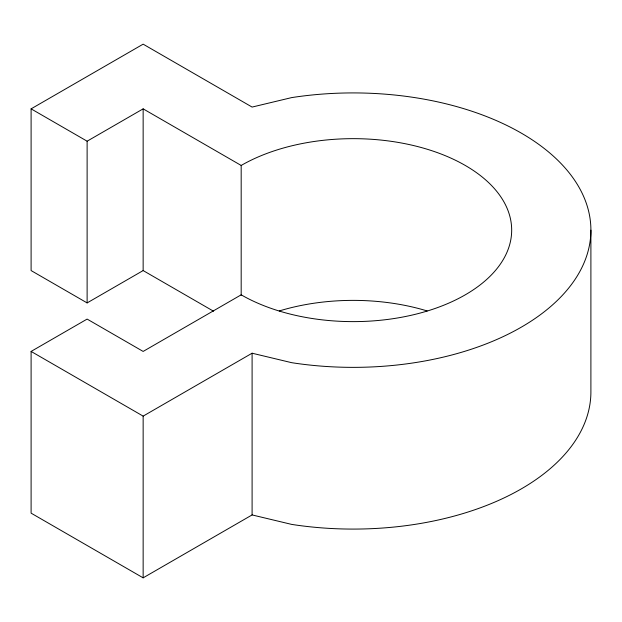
<?xml version="1.0" encoding="UTF-8"?>
<svg xmlns="http://www.w3.org/2000/svg" width="622" height="622" viewBox="0 0 622 622"><rect width="100%" height="100%" fill="white"/><g stroke="black" fill="none" stroke-linecap="round" stroke-linejoin="round"><path stroke-width="0.93" d="M31.1 108.85L143.146 44.162L252.097 107.07L291.71 97.592A237.682 137.221 0 0 1 590.9 230.14L590.9 391.86A237.682 137.221 0 0 1 291.71 524.408L252.097 514.93L143.146 577.838L31.1 513.15L31.1 351.43L87.119 319.086L143.146 351.43L241.18 294.828A158.454 91.481 0 0 0 465.264 294.828A158.454 91.481 0 0 0 465.264 165.452A158.454 91.481 0 0 0 241.18 165.452L143.146 108.85L87.119 141.194L31.1 108.85L31.1 270.57L87.119 302.914L143.146 270.57L213.525 311.21M31.1 351.43L143.146 416.118L252.097 353.21L291.71 362.688A237.682 137.221 0 0 0 590.9 230.14M252.097 353.21L252.097 514.93M241.18 165.452L241.18 295.217M143.146 108.85L143.146 270.57M143.146 416.118L143.146 577.838M87.119 141.194L87.119 302.914M279.27 310.953A158.454 91.481 0 0 1 427.174 310.953"/></g></svg>
